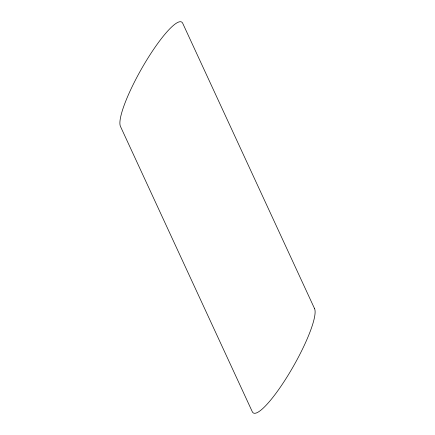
<?xml version="1.0" encoding="UTF-8"?>
<svg xmlns="http://www.w3.org/2000/svg" width="435" height="435" viewBox="0 0 435 435"><rect width="100%" height="100%" fill="white"/><g stroke="black" fill="none" stroke-linecap="round" stroke-linejoin="round"><path stroke-width="0.65" d="M314.554 308.622L182.738 23.349A60.748 11.729 -60.4 0 0 145.6 61.895A60.748 11.729 -60.4 0 0 120.446 126.378L252.262 411.651A60.748 11.729 -60.4 0 0 289.4 373.105A60.748 11.729 -60.4 0 0 314.554 308.622"/></g></svg>
